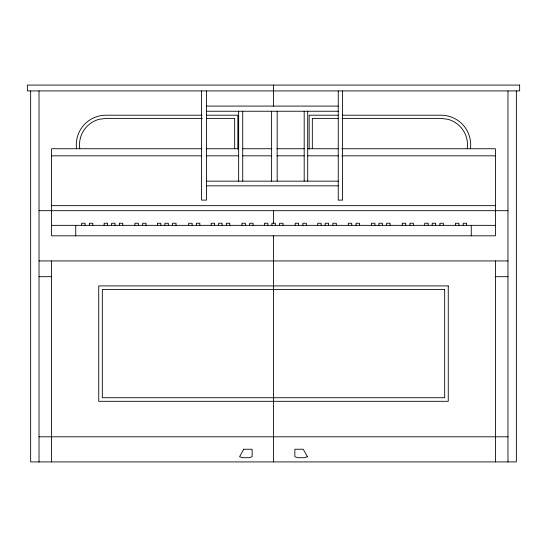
<?xml version="1.0" encoding="UTF-8"?>
<svg xmlns="http://www.w3.org/2000/svg" width="547" height="547" viewBox="0 0 547 547"><rect width="100%" height="100%" fill="white"/><g stroke="black" fill="none" stroke-linecap="round" stroke-linejoin="round"><path stroke-width="0.82" d="M206.52 106.091L338.244 106.091M206.52 111.246L338.244 111.246M202.103 115.205L105.961 115.205A29.675 29.675 0 0 0 76.546 148.75M206.356 115.205L237.842 115.205L237.842 149.119M338.087 115.205L309.158 115.205L309.158 149.119M342.34 115.205L441.039 115.205A29.675 29.675 0 0 1 470.454 148.75M202.328 118.378L106.173 118.378L99.11 119.308A26.475 26.475 0 0 0 79.766 148.716M206.588 118.378L234.67 118.378L234.67 148.668M338.716 118.378L312.33 118.378L312.33 148.668M342.114 118.378L440.827 118.378L447.89 119.308A26.475 26.475 0 0 1 467.234 148.716M201.802 148.736L51.582 148.736L51.582 235.819L495.418 235.819L495.418 148.736L341.779 148.736M206.069 148.736L238.506 148.736M242.772 148.736L271.791 148.736M276.912 148.736L304.228 148.736M307.64 148.736L338.367 148.736M51.582 155.833L201.802 155.833M206.069 155.833L238.506 155.833M242.772 155.833L271.791 155.833M276.912 155.833L304.228 155.833M307.64 155.833L338.367 155.833M341.779 155.833L495.418 155.833M206.52 181.153L338.244 181.153M206.52 185.843L338.244 185.843M51.582 205.665L495.418 205.665M39.022 210.691L507.978 210.691M51.582 225.35L495.418 225.35M39.022 260.94L507.978 260.94M39.022 276.693L51.582 276.693M495.418 276.693L507.978 276.693M39.022 436.8L507.978 436.8M516.354 90.918L516.354 461.921L30.646 461.921L30.646 90.918M507.978 90.918L507.978 461.921M495.418 260.94L495.418 461.921M471.268 225.35L471.261 235.819M466.632 225.35L466.632 223.251L463.2 223.251L463.2 225.35M458.912 225.35L458.912 223.251L455.48 223.251L455.48 225.35M443.343 225.35L443.343 223.251L439.911 223.251L439.911 225.35M435.624 225.35L435.624 223.251L432.192 223.251L432.192 225.35M428.164 225.35L428.164 223.251L424.732 223.251L424.732 225.35M413.375 225.35L413.375 223.251L409.942 223.251L409.942 225.35M405.655 225.35L405.655 223.251L402.223 223.251L402.223 225.35M390.086 225.35L390.086 223.251L386.654 223.251L386.654 225.35M382.367 225.35L382.367 223.251L378.934 223.251L378.934 225.35M374.907 225.35L374.907 223.251L371.475 223.251L371.475 225.35M359.468 225.35L359.468 223.251L356.035 223.251L356.035 225.35M351.748 225.35L351.748 223.251L348.316 223.251L348.316 225.35M342.579 90.918L342.579 200.113L338.244 200.113L338.244 90.918M336.309 225.35L336.309 223.251L332.877 223.251L332.877 225.35M328.59 225.35L328.59 223.251L325.157 223.251L325.157 225.35M321.13 225.35L321.13 223.251L317.698 223.251L317.698 225.35M307.708 111.246L307.708 181.153M306.347 225.35L306.347 223.251L302.908 223.251L302.908 225.35M304.187 111.246L304.187 181.153M298.628 225.35L298.628 223.251L295.189 223.251L295.189 225.35M283.052 225.35L283.052 223.251L279.62 223.251L279.62 225.35M277.172 111.246L277.172 181.153M275.332 225.35L275.332 223.251L271.9 223.251L271.9 225.35M273.5 85.079L273.5 106.207M273.5 210.691L273.5 223.491M273.5 235.819L273.5 397.525M273.521 397.731L273.5 461.921M271.606 111.246L271.606 181.153M267.873 225.35L267.873 223.251L264.44 223.251L264.44 225.35M253.09 225.35L253.09 223.251L249.658 223.251L249.658 225.35M245.371 225.35L245.371 223.251L241.938 223.251L241.938 225.35M242.724 111.246L242.724 181.153M238.656 111.246L238.656 181.153M229.802 225.35L229.802 223.251L226.362 223.251L226.362 225.35M222.082 225.35L222.082 223.251L218.643 223.251L218.643 225.35M214.622 225.35L214.622 223.251L211.19 223.251L211.19 225.35M206.52 90.918L206.52 200.113L201.597 200.113L201.597 90.918M199.833 225.35L199.833 223.251L196.4 223.251L196.4 225.35M192.113 225.35L192.113 223.251L188.681 223.251L188.681 225.35M176.018 225.35L176.018 223.251L172.585 223.251L172.585 225.35M168.298 225.35L168.298 223.251L164.866 223.251L164.866 225.35M160.845 225.35L160.845 223.251L157.406 223.251L157.406 225.35M146.056 225.35L146.056 223.251L142.623 223.251L142.623 225.35M138.336 225.35L138.336 223.251L134.904 223.251L134.904 225.35M122.767 225.35L122.767 223.251L119.335 223.251L119.335 225.35M115.048 225.35L115.048 223.251L111.615 223.251L111.615 225.35M107.588 225.35L107.588 223.251L104.156 223.251L104.156 225.35M92.799 225.35L92.799 223.251L89.366 223.251L89.366 225.35M85.079 225.35L85.079 223.251L81.647 223.251L81.647 225.35M75.739 225.35L75.739 235.819M51.582 260.94L51.582 461.921M39.022 90.918L39.022 461.921M243.764 449.244L239.572 456.766L242.718 457.709L248.994 457.709L252.14 456.766L252.14 449.244L243.764 449.244M307.428 456.766L304.282 457.709L298.006 457.709L294.86 456.766L294.86 449.244L303.236 449.244L307.428 456.766M519.65 85.079L27.35 85.079L27.35 90.918L519.65 90.918L519.65 85.079M448.26 285.917L98.74 285.917L98.74 401.307L448.26 401.307L448.26 285.917M444.677 289.493L102.323 289.493L102.323 397.731L444.677 397.731L444.677 289.493"/></g></svg>
